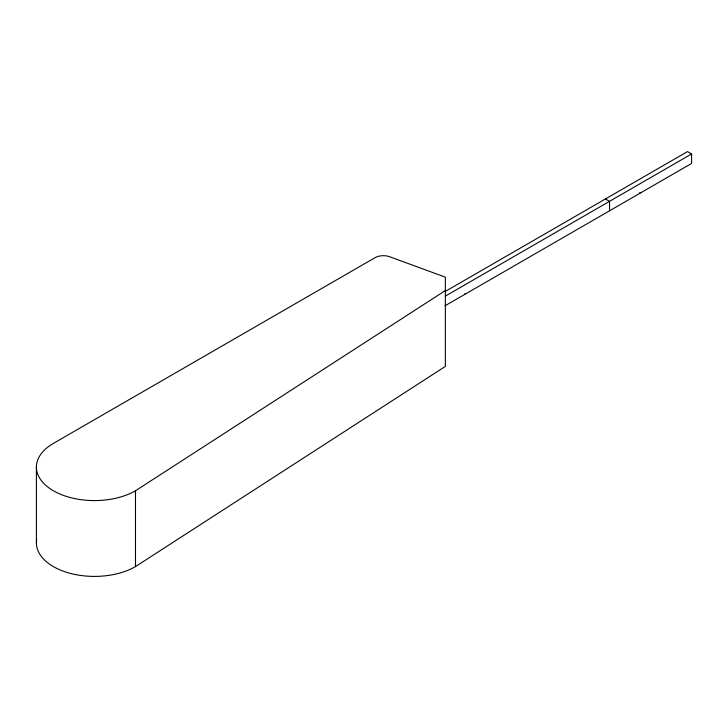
<?xml version="1.0" encoding="UTF-8"?>
<svg xmlns="http://www.w3.org/2000/svg" width="728" height="728" viewBox="0 0 728 728"><rect width="100%" height="100%" fill="white"/><g stroke="black" fill="none" stroke-linecap="round" stroke-linejoin="round"><path stroke-width="1.09" d="M465.083 293.53L464.728 294.412M36.709 539.439A58.04 33.506 0 0 0 69.488 573.154A58.04 33.506 0 0 0 135.481 566.593L445.354 366.393L445.354 277.168L389.571 256.711A11.612 6.698 0 0 0 375.138 257.63L53.399 443.388A58.04 33.506 0 0 0 53.399 490.772A58.04 33.506 0 0 0 135.481 490.772L445.354 290.572M445.254 291.446L687.496 151.588L691.6 153.954L691.6 163.436L445.136 305.733M445.354 296.123L691.6 153.954M639.603 192.811L641.086 192.602M605.414 198.981L609.518 201.347L609.518 210.82M135.481 490.772L135.481 566.593M36.4 467.076L36.4 542.906"/></g></svg>
